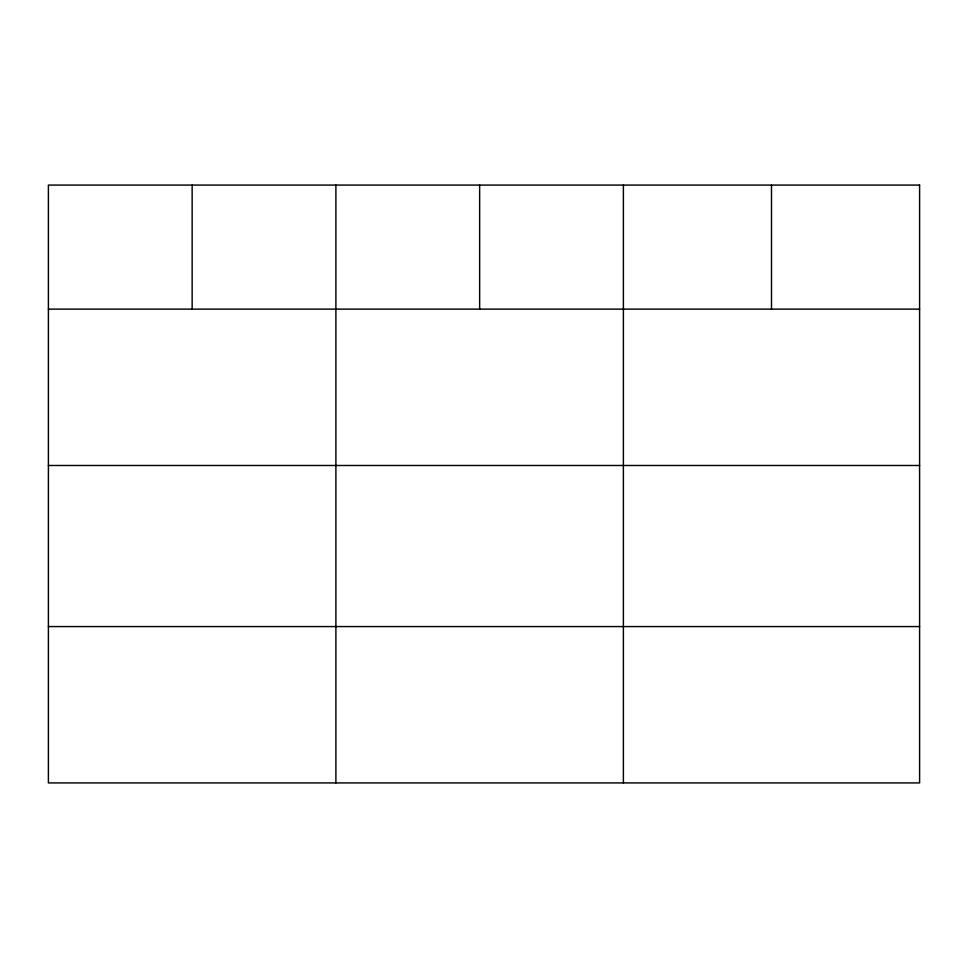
<?xml version="1.0" encoding="UTF-8"?>
<svg xmlns="http://www.w3.org/2000/svg" width="968" height="968" viewBox="0 0 968 968"><rect width="100%" height="100%" fill="white"/><g stroke="black" fill="none" stroke-linecap="round" stroke-linejoin="round"><path stroke-width="1.45" d="M48.4 309.131L919.6 309.131M48.4 465.487L919.6 465.487M48.4 626.574L919.6 626.574M771.496 185.082L771.496 309.131M623.392 185.082L623.392 782.918M479.644 185.082L479.644 309.131M335.896 185.082L335.896 782.918M192.148 185.082L192.148 309.131M919.6 185.082L48.4 185.082L48.4 782.918L919.6 782.918L919.6 185.082"/></g></svg>
